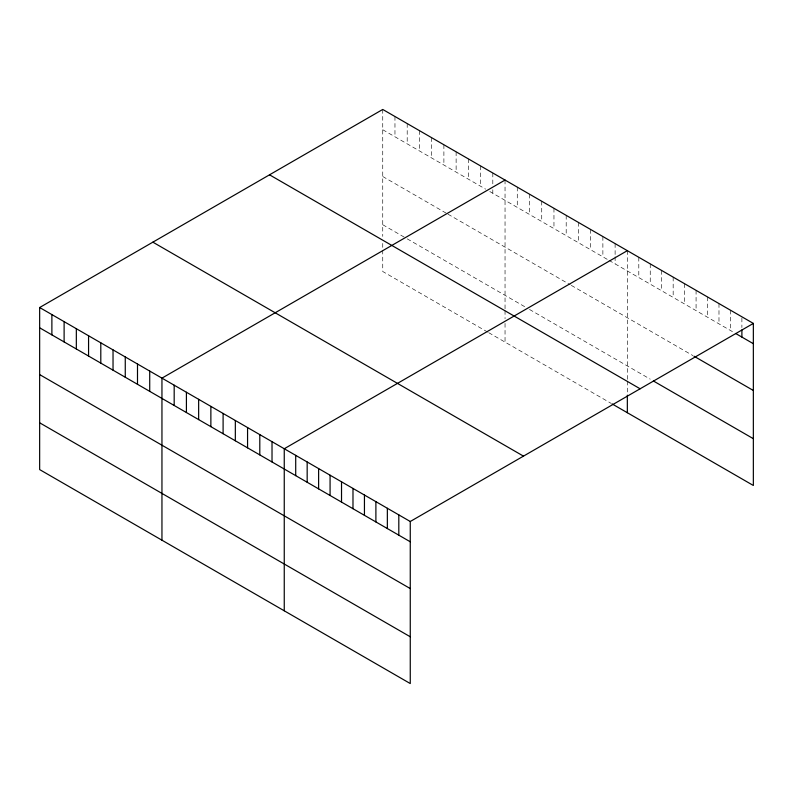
<?xml version="1.0" encoding="UTF-8"?>
<svg xmlns="http://www.w3.org/2000/svg" width="793" height="793" viewBox="0 0 793 793"><rect width="100%" height="100%" fill="white"/><g stroke="black" fill="none" stroke-linecap="round" stroke-linejoin="round"><path stroke-width="0.59" stroke-dasharray="3.96 2.97" d="M382.741 109.454L382.741 236.413M382.741 129.725L485.673 189.16M489.757 191.509L607.973 259.767M608.994 260.362L733.565 332.277M382.741 176.512L446.945 213.585M447.966 214.169L570.266 284.786M571.287 285.371L692.953 355.611M382.741 224.716L406.175 238.247M407.196 238.842L525.422 307.099M529.496 309.448L650.25 379.163M487.715 332.108L382.741 271.503L382.741 250.449M488.736 332.693L611.036 403.31M741.891 318.003L741.891 327.539M730.442 310.192L730.442 330.473M718.983 303.58L718.983 323.861M707.525 296.969L707.525 317.25M696.076 290.347L696.076 310.628M684.617 283.735L684.617 304.016M673.168 277.124L673.168 297.405M661.709 270.512L661.709 290.793M650.25 263.9L650.25 284.181M638.801 257.279L638.801 277.56M627.342 250.667L627.342 379.976M627.342 381.146L627.342 394.012M615.11 243.61L615.11 255.534M615.11 256.734L615.11 263.891M602.878 236.552L602.878 256.833M590.656 229.484L590.656 249.765M578.424 222.427L578.424 242.708M566.192 215.369L566.192 235.64M553.96 208.301L553.96 228.582M541.728 201.244L541.728 221.525M529.496 194.186L529.496 214.457M517.274 187.118L517.274 207.399M505.042 180.061L505.042 309.359M505.042 310.529L505.042 318.717M505.042 323.395L505.042 342.11M492.81 173.003L492.81 184.928M492.81 189.696L492.81 193.274M480.578 165.935L480.578 186.216M468.346 158.878L468.346 179.159M456.124 151.82L456.124 172.091M443.892 144.752L443.892 165.033M431.66 137.695L431.66 157.976M419.428 130.637L419.428 150.908M407.196 123.569L407.196 143.85M394.964 116.512L394.964 136.792M382.741 243.431L382.741 248.11"/><path stroke-width="1.19" d="M39.65 307.525L410.259 521.497L410.259 683.546L39.65 469.585L39.65 307.525L382.741 109.454L753.35 323.415L753.35 485.475L612.057 403.895M505.042 180.061L161.95 378.142L161.95 540.192M627.342 250.667L284.251 448.749L284.251 610.798M410.259 521.497L753.35 323.415M735.646 333.476L753.35 343.696M693.994 356.216L753.35 390.483M653.373 380.967L753.35 438.688M269.521 174.817L640.129 388.788M152.871 242.162L523.479 456.134M39.65 327.806L410.259 541.778M39.65 374.593L410.259 588.565M39.65 422.798L410.259 636.769M741.891 329.928L741.891 337.084M627.342 395.172L627.342 412.717M398.81 514.885L398.81 535.166M387.351 508.273L387.351 528.554M375.892 501.662L375.892 521.943M364.443 495.05L364.443 515.321M352.984 488.429L352.984 508.71M341.525 481.817L341.525 502.098M330.076 475.205L330.076 495.486M318.617 468.594L318.617 488.875M307.169 461.982L307.169 482.253M295.71 455.36L295.71 475.641M272.019 441.691L272.019 461.972M259.797 434.623L259.797 454.904M247.565 427.566L247.565 447.847M235.333 420.508L235.333 440.789M223.101 413.44L223.101 433.721M210.869 406.383L210.869 426.664M198.647 399.325L198.647 419.606M186.414 392.257L186.414 412.538M174.182 385.2L174.182 405.481M149.718 371.074L149.718 391.355M137.496 364.017L137.496 384.298M125.264 356.959L125.264 377.24M113.032 349.891L113.032 370.172M100.8 342.834L100.8 363.115M88.568 335.776L88.568 356.057M76.336 328.708L76.336 348.989M64.114 321.651L64.114 341.932M51.882 314.593L51.882 334.874"/></g></svg>
